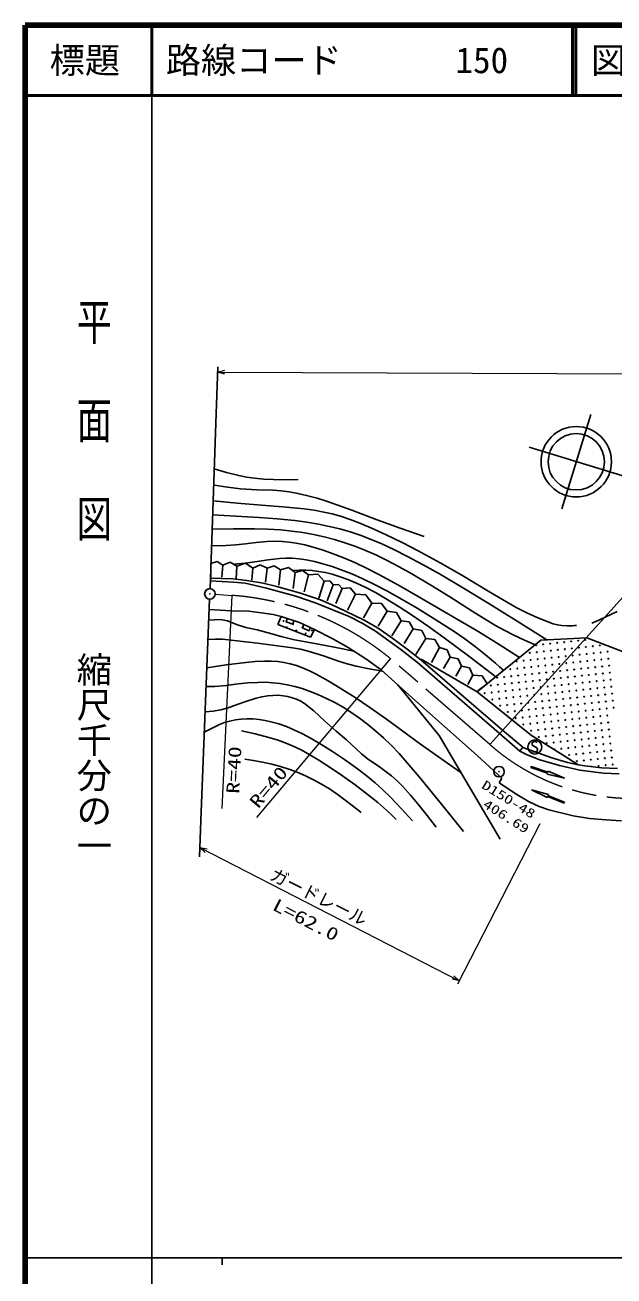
# Model space of a CAD drawing. Units: millimetres, scale not verified. Extents: x 40000 to 680000, y 20000 to 380000.
# Drawn here: x 40000 to 123659, y 202409 to 380000 of the extents above; entities that cross this region are included whole.
import ezdxf
from ezdxf.enums import TextEntityAlignment as Align

# ---------------------------------------------------------------- set-up
doc = ezdxf.new("R2010")
doc.units = ezdxf.units.MM
doc.header["$LTSCALE"] = 1000
doc.linetypes.add('CHAIN', pattern=[18.5, 12, -1.5, 3.5, -1.5])
for name, color, linetype, lineweight in [('M-BGD', 7, 'Continuous', 25), ('M-BGD-HTXT', 7, 'Continuous', 13), ('M-BMK', 2, 'CHAIN', 13), ('M-BMK-SRVR', 3, 'Continuous', 25), ('M-STR-STRC', 7, 'Continuous', 25), ('M-TTL', 2, 'Continuous', 140), ('M-TTL-BAND', 7, 'Continuous', 25), ('M-TTL-LINE', 7, 'Continuous', 50)]:
    doc.layers.add(name, color=color, linetype=linetype, lineweight=lineweight)
doc.layers.add('M-OTRS', color=7, linetype='Continuous')
doc.layers.add('M-TTL-TXT', color=7, linetype='Continuous')
doc.styles.add('@ＭＳ ゴシック', font='')
doc.styles.add('ＭＳ ゴシック', font='')
doc.styles.get('@ＭＳ ゴシック').set_extended_font_data('@MS Gothic')
doc.styles.get('ＭＳ ゴシック').set_extended_font_data('MS Gothic')

# ---------------------------------------------------------------- blocks, each defined once
blk = doc.blocks.new('BUHIN1')
at = {"color": 3, "linetype": 'Continuous', "lineweight": 25}
for radius in [746, 22.5]:
    blk.add_circle((0, 0), radius, dxfattribs=at)
blk = doc.blocks.new('BUHIN2')
at = {"color": 6, "linetype": 'Continuous', "lineweight": 25}
for radius in [746, 22.5]:
    blk.add_circle((0, 0), radius, dxfattribs=at)
blk = doc.blocks.new('BUHIN14')
at = {"color": 7, "linetype": 'Continuous', "lineweight": 25}
blk.add_lwpolyline([(-708, 107), (-749, 37), (-760, -45), (-749, -151), (-703, -299), (-632, -413), (-528, -496), (-403, -526), (-292, -497), (-222, -471), (-138, -403), (-106, -320), (36, 293), (104, 377), (212, 452), (329, 478), (431, 472), (537, 431), (626, 296), (693, 77), (708, -23), (693, -127), (645, -226), (555, -327)], dxfattribs=at)
blk.add_circle((0, 0), 995, dxfattribs=at)

msp = doc.modelspace()

# ---------------------------------------------------------------- linework, layer by layer
at = {"layer": 'M-BGD'}
for p, q in [((67109, 323493), (67389, 331476)), ((66283, 299992), (67109, 323493)), ((116248, 311310), (120353, 324695)), ((135510, 312726), (111608, 320055)), ((66408, 303536), (67303, 303846)), ((67303, 303846), (68089, 303316)), ((68089, 303316), (69135, 303743)), ((69135, 303743), (70104, 303163)), ((66408, 303536), (66372, 301619)), ((68089, 303316), (67971, 301619)), ((70104, 303163), (69986, 301378)), ((70104, 303163), (71308, 303601)), ((71308, 303601), (72381, 302900)), ((72381, 302900), (72198, 301181)), ((72381, 302900), (73383, 303387)), ((73383, 303387), (74374, 302878)), ((74374, 302878), (74176, 300925)), ((74374, 302878), (75381, 303245)), ((75381, 303245), (76279, 302659)), ((76279, 302659), (76059, 300465)), ((76279, 302659), (77424, 302999)), ((77424, 302999), (78382, 302287)), ((78382, 302287), (78066, 300006)), ((78382, 302287), (79406, 302580)), ((79406, 302580), (80256, 301936)), ((80256, 301936), (79643, 299546)), ((80256, 301936), (81608, 302051)), ((81608, 302051), (82512, 301039)), ((69599, 300912), (66321, 301077)), ((66335, 301476), (69518, 301366)), ((69518, 301366), (71518, 301136)), ((71258, 300746), (69599, 300912)), ((74300, 300055), (71258, 300746)), ((71518, 301136), (73819, 300764)), ((73819, 300764), (75747, 300304)), ((75747, 300304), (79115, 299360)), ((82512, 301039), (81723, 298648)), ((82512, 301039), (83275, 301099)), ((83782, 300524), (82906, 298232)), ((83275, 301099), (83782, 300524)), ((83782, 300524), (84545, 300584)), ((84545, 300584), (85052, 300009)), ((66227, 298493), (65032, 268296)), ((78488, 298907), (74300, 300055)), ((81364, 297912), (78488, 298907)), ((79115, 299360), (81963, 298392)), ((81963, 298392), (84341, 297369)), ((85052, 300009), (84132, 297882)), ((85052, 300009), (86207, 300080)), ((86957, 299199), (85818, 296918)), ((86207, 300080), (86957, 299199)), ((86957, 299199), (88421, 299126)), ((88421, 299126), (89241, 297911)), ((66170, 297043), (69295, 296847)), ((69295, 296847), (71783, 296792)), ((71783, 296792), (73912, 296515)), ((86065, 296018), (81364, 297912)), ((84341, 297369), (88102, 295572)), ((89241, 297911), (88088, 295845)), ((89241, 297911), (90615, 297900)), ((91431, 296794), (90147, 294663)), ((90615, 297900), (91431, 296794)), ((91431, 296794), (92778, 296592)), ((92778, 296592), (93424, 295393)), ((73912, 296515), (75267, 296294)), ((75267, 296294), (76401, 296018)), ((75912, 294884), (76401, 296018)), ((80530, 293087), (75912, 294884)), ((76401, 296018), (79009, 295161)), ((79009, 295161), (81138, 294193)), ((87890, 295078), (86065, 296018)), ((89770, 293972), (87890, 295078)), ((88102, 295572), (90157, 294363)), ((93424, 295393), (92088, 293283)), ((93424, 295393), (94557, 295262)), ((94557, 295262), (95132, 294276)), ((81138, 294193), (80530, 293087)), ((81138, 294193), (83710, 292866)), ((91677, 292571), (89770, 293972)), ((90157, 294363), (92230, 292926)), ((95132, 294276), (93862, 292188)), ((95132, 294276), (96371, 294033)), ((96371, 294033), (96920, 292896)), ((83710, 292866), (85922, 291621)), ((85922, 291621), (88401, 290018)), ((93392, 291354), (91677, 292571)), ((92230, 292926), (94277, 291377)), ((95742, 289502), (93392, 291354)), ((94277, 291377), (96203, 289893)), ((96920, 292896), (95504, 290634)), ((96920, 292896), (98223, 292754)), ((98891, 291626), (97716, 289517)), ((98223, 292754), (98891, 291626)), ((98891, 291626), (99979, 291321)), ((99979, 291321), (100387, 290268)), ((104245, 285339), (113270, 292655)), ((113270, 292655), (119797, 293005)), ((119797, 293005), (131406, 288537)), ((88401, 290018), (90585, 288442)), ((107355, 279460), (95742, 289502)), ((96360, 289922), (96177, 289913)), ((96203, 289893), (107816, 279911)), ((98899, 288433), (96360, 289922)), ((100387, 290268), (99446, 288641)), ((100387, 290268), (101515, 290038)), ((101515, 290038), (102008, 288998)), ((90585, 288442), (94512, 284930)), ((104245, 285339), (98899, 288433)), ((102008, 288998), (101198, 287546)), ((102008, 288998), (103136, 288741)), ((103136, 288741), (103607, 287684)), ((92936, 286339), (98837, 279149)), ((103607, 287684), (102906, 286385)), ((103607, 287684), (104932, 287596)), ((105656, 286482), (104351, 285531)), ((104932, 287596), (105656, 286482)), ((94512, 284930), (104217, 276303)), ((111962, 279115), (104245, 285339)), ((98837, 279149), (107496, 264409)), ((110286, 276916), (107355, 279460)), ((107816, 279911), (110728, 277469)), ((112772, 278603), (111962, 279115)), ((110728, 277469), (110286, 276916)), ((110718, 277456), (114836, 275962)), ((114672, 277430), (112772, 278603)), ((116605, 276240), (114672, 277430)), ((104217, 276303), (107728, 273096)), ((111320, 276384), (110298, 276931)), ((113120, 275681), (111320, 276384)), ((115933, 274865), (113120, 275681)), ((114836, 275962), (117058, 275315)), ((118587, 274984), (116605, 276240)), ((117058, 275315), (118628, 274977)), ((111859, 274613), (111907, 274755)), ((114224, 273805), (111859, 274613)), ((111907, 274755), (114273, 273947)), ((114176, 273663), (114224, 273805)), ((116614, 273068), (114176, 273663)), ((114273, 273947), (114321, 274089)), ((114321, 274089), (116614, 273068)), ((118802, 274218), (115933, 274865)), ((119496, 274819), (118587, 274984)), ((122166, 273768), (118802, 274218)), ((121861, 274551), (119496, 274819)), ((124141, 274469), (121861, 274551)), ((124389, 273712), (122166, 273768)), ((107728, 273096), (107341, 272405)), ((107341, 272405), (109857, 270773)), ((109857, 270773), (111599, 269723)), ((114175, 270324), (111928, 271442)), ((111928, 271442), (114339, 270743)), ((114230, 270464), (114175, 270324)), ((116559, 269555), (114230, 270464)), ((114339, 270743), (114284, 270603)), ((114284, 270603), (116613, 269695)), ((65032, 268296), (64778, 261899)), ((111599, 269723), (113037, 269059)), ((113037, 269059), (114420, 268589)), ((114420, 268589), (117857, 267732)), ((116613, 269695), (116559, 269555)), ((117857, 267732), (120180, 267345)), ((120180, 267345), (122503, 267179)), ((122503, 267179), (124705, 267013))]:
    msp.add_line(p, q, dxfattribs=at)
for points in [[(66880, 316990), (68612, 316488), (70355, 316046), (71469, 315823), (72596, 315659), (73930, 315537), (75280, 315474), (77046, 315455), (78821, 315474)], [(96709, 307385), (93282, 308570), (89866, 309814), (86438, 311113), (82986, 312357), (81508, 312821), (80002, 313231), (78762, 313514), (77510, 313737), (76380, 313878), (75235, 313960), (72927, 314028), (70614, 314156), (68768, 314381), (66928, 314666), (66868, 314676), (66799, 314687)], [(66721, 312451), (70142, 312107), (73576, 311821), (76614, 311591), (79651, 311301), (81059, 311111), (82465, 310861), (83650, 310588), (84821, 310256), (86205, 309794), (87580, 309270), (89445, 308483), (91285, 307642), (93584, 306516), (95864, 305333), (98969, 303652), (102043, 301920), (105876, 299584), (109746, 297297), (111265, 296553), (112827, 295856), (113914, 295394), (115028, 294986), (115624, 294830), (116238, 294732), (116990, 294696), (117751, 294721), (118033, 294738), (118325, 294758)], [(114117, 292700), (109902, 295359), (105662, 298003), (102273, 300067), (98852, 302080), (96562, 303374), (94236, 304620), (92465, 305505), (90668, 306336), (89146, 306975), (87592, 307562), (86170, 308039), (84720, 308461), (83224, 308828), (81706, 309139), (80009, 309420), (78303, 309643), (75796, 309885), (73272, 310069), (69962, 310280), (66651, 310480)], [(66580, 308442), (69596, 308498), (72609, 308494), (74467, 308435), (76320, 308316), (77881, 308159), (79446, 307940), (80964, 307668), (82480, 307335), (83954, 306950), (85420, 306505), (86856, 306005), (88271, 305448), (89830, 304766), (91364, 304029), (93158, 303092), (94932, 302098), (97645, 300490), (100330, 298830), (103525, 296792), (106751, 294806), (108078, 294071), (109442, 293384), (110947, 292687), (112474, 292010)], [(110229, 290190), (107367, 292040), (104472, 293840), (100173, 296374), (95846, 298874), (93061, 300462), (90236, 302004), (88598, 302848), (86935, 303637), (85377, 304314), (83785, 304941), (82357, 305440), (80908, 305884), (79731, 306190), (78532, 306439), (77533, 306589), (76520, 306680), (75454, 306709), (74386, 306678), (72840, 306551), (71300, 306364), (69931, 306199), (68560, 306094), (67535, 306080), (66498, 306098)], [(69630, 303446), (71300, 303609), (72966, 303831), (74559, 304087), (76164, 304283), (77049, 304326), (77934, 304308), (78930, 304223), (79922, 304078), (81124, 303831), (82312, 303527), (83616, 303130), (84909, 302673), (86405, 302074), (87887, 301415), (89646, 300564), (91388, 299655), (93568, 298458), (95718, 297209), (98340, 295580), (100939, 293895), (102485, 292843), (104004, 291738), (105426, 290606), (106819, 289419), (107407, 288905), (108000, 288383)], [(106875, 287471), (103237, 290267), (99554, 293021), (97319, 294625), (95042, 296184), (93146, 297415), (91218, 298594), (89777, 299417), (88308, 300188), (87087, 300764), (85838, 301288), (84752, 301684), (83646, 302022), (82681, 302259), (81698, 302438), (80786, 302542), (79869, 302586), (78940, 302586), (78008, 302564)], [(124108, 296740), (121603, 295567), (121073, 295336), (120534, 295102)], [(66109, 295512), (66939, 295580), (67759, 295586), (68257, 295533), (68746, 295419), (70046, 294919), (71365, 294477), (72959, 294119), (74546, 293702), (76406, 293189), (78279, 292735), (81708, 292121), (85137, 291446), (85937, 291271), (86736, 291095)], [(77230, 295745), (77074, 295270), (78024, 294958), (78180, 295433)], [(79619, 294884), (79412, 294428), (80322, 294015), (80529, 294470)], [(90790, 288258), (88900, 288592), (87014, 288986), (85769, 289312), (84536, 289697), (82394, 290433), (80241, 291110), (79120, 291383), (77976, 291599), (73019, 292229), (68060, 292813), (67036, 292799), (66000, 292746)], [(65841, 288736), (68595, 289152), (71373, 289511), (72699, 289640), (74028, 289708), (74965, 289701), (75901, 289634), (76783, 289506), (77665, 289317), (78553, 289065), (79430, 288752), (80411, 288327), (81376, 287843), (83083, 286877), (84774, 285852), (86897, 284515), (88992, 283126), (91338, 281464), (93661, 279744), (96176, 277894), (98733, 276088), (100321, 274992), (101922, 273897)], [(102267, 265511), (99148, 269399), (95989, 273275), (94583, 274945), (93127, 276581), (92057, 277701), (90938, 278785), (89834, 279767), (88690, 280706), (87515, 281591), (86296, 282435), (85169, 283144), (84003, 283806), (82827, 284407), (81615, 284958), (80508, 285402), (79379, 285789), (78311, 286097), (77219, 286349), (76204, 286522), (75183, 286634), (74119, 286687), (73050, 286681), (71663, 286601), (70269, 286460), (68612, 286248), (66955, 286096), (66346, 286087), (65736, 286094)], [(65593, 282483), (66718, 282611), (67827, 282797), (68731, 283031), (69630, 283326), (71210, 283907), (72813, 284432), (73631, 284631), (74470, 284772), (75208, 284837), (75963, 284842), (76650, 284788), (77328, 284673), (77962, 284507), (78574, 284285), (79155, 284005), (79706, 283673), (80382, 283182), (81034, 282633), (82598, 281163), (84202, 279739), (85647, 278523), (87060, 277254), (87810, 276554), (88607, 275893), (90348, 274685), (92061, 273422), (92875, 272682), (93655, 271891), (94744, 270690), (95786, 269451), (97103, 267789), (98390, 266103)], [(95036, 267024), (93489, 268728), (91899, 270389), (90835, 271414), (89728, 272396), (88390, 273492), (87014, 274542), (85361, 275727), (83673, 276863), (82170, 277816), (80632, 278719), (79415, 279367), (78171, 279961), (77127, 280398), (76048, 280784), (75102, 281053), (74130, 281267), (73247, 281403), (72347, 281480), (71513, 281493), (70680, 281445), (69882, 281341), (69086, 281176), (68345, 280963), (67616, 280690), (66670, 280242), (65740, 279734), (65609, 279660), (65479, 279586)], [(70769, 279782), (72711, 279351), (74641, 278860), (75805, 278507), (76956, 278094), (78093, 277616), (79208, 277082), (80476, 276400), (81729, 275659), (83355, 274611), (84958, 273506), (86892, 272115), (88788, 270676), (90104, 269608), (91381, 268494), (92062, 267863), (92735, 267221)], [(87737, 268208), (86059, 269525), (84339, 270798), (83238, 271543), (82095, 272242), (80971, 272858), (79819, 273421), (78660, 273921), (77479, 274365), (76269, 274754), (75042, 275085), (73743, 275372), (72424, 275602), (71832, 275688), (71230, 275771)]]:
    msp.add_lwpolyline(points, dxfattribs=at)
for centre, radius in [((118300, 318002), 5000), ((118300, 318002), 4000), ((76720, 295387), 49.7), ((78063, 294945), 49.7), ((77171, 294494), 49.7), ((78514, 294053), 49.7), ((79407, 294504), 49.7), ((79858, 293611), 49.7), ((80750, 294062), 49.7), ((112598, 291963), 49.7), ((113592, 292069), 49.7), ((114587, 292175), 49.7), ((115581, 292282), 49.7), ((115687, 291288), 49.7), ((116575, 292388), 49.7), ((116682, 291394), 49.7), ((117570, 292495), 49.7), ((117676, 291500), 49.7), ((118564, 292601), 49.7), ((118670, 291607), 49.7), ((119558, 292708), 49.7), ((119665, 291713), 49.7), ((120659, 291820), 49.7), ((121653, 291926), 49.7), ((109828, 289655), 49.7), ((110822, 289761), 49.7), ((111710, 290862), 49.7), ((111817, 289868), 49.7), ((112705, 290968), 49.7), ((112811, 289974), 49.7), ((113699, 291075), 49.7), ((113805, 290080), 49.7), ((114693, 291181), 49.7), ((114800, 290187), 49.7), ((115794, 290293), 49.7), ((116788, 290400), 49.7), ((117783, 290506), 49.7), ((117889, 289512), 49.7), ((118777, 290613), 49.7), ((118883, 289618), 49.7), ((119771, 290719), 49.7), ((119878, 289725), 49.7), ((120766, 290825), 49.7), ((120872, 289831), 49.7), ((121760, 290932), 49.7), ((121866, 289938), 49.7), ((122754, 291038), 49.7), ((122861, 290044), 49.7), ((108940, 288554), 49.7), ((109934, 288660), 49.7), ((110041, 287666), 49.7), ((110929, 288767), 49.7), ((111035, 287772), 49.7), ((111923, 288873), 49.7), ((112029, 287879), 49.7), ((112917, 288980), 49.7), ((113024, 287985), 49.7), ((113912, 289086), 49.7), ((114018, 288092), 49.7), ((114906, 289192), 49.7), ((115012, 288198), 49.7), ((115900, 289299), 49.7), ((116007, 288305), 49.7), ((116895, 289405), 49.7), ((117001, 288411), 49.7), ((117995, 288517), 49.7), ((118990, 288624), 49.7), ((119984, 288730), 49.7), ((120090, 287736), 49.7), ((120978, 288837), 49.7), ((121085, 287842), 49.7), ((121973, 288943), 49.7), ((122079, 287949), 49.7), ((122967, 289050), 49.7), ((123073, 288055), 49.7), ((106170, 286246), 49.7), ((107058, 287347), 49.7), ((107164, 286352), 49.7), ((108052, 287453), 49.7), ((108159, 286459), 49.7), ((109047, 287560), 49.7), ((109153, 286565), 49.7), ((110147, 286672), 49.7), ((111142, 286778), 49.7), ((112136, 286885), 49.7), ((112242, 285890), 49.7), ((113130, 286991), 49.7), ((113237, 285997), 49.7), ((114125, 287097), 49.7), ((114231, 286103), 49.7), ((115119, 287204), 49.7), ((115225, 286210), 49.7), ((116113, 287310), 49.7), ((116220, 286316), 49.7), ((117108, 287417), 49.7), ((117214, 286422), 49.7), ((118102, 287523), 49.7), ((118208, 286529), 49.7), ((119096, 287630), 49.7), ((119203, 286635), 49.7), ((120197, 286742), 49.7), ((121191, 286848), 49.7), ((122186, 286955), 49.7), ((122292, 285960), 49.7), ((123180, 287061), 49.7), ((123286, 286067), 49.7), ((105282, 285145), 49.7), ((106276, 285252), 49.7), ((106383, 284257), 49.7), ((107271, 285358), 49.7), ((107377, 284364), 49.7), ((108265, 285464), 49.7), ((108372, 284470), 49.7), ((109259, 285571), 49.7), ((109366, 284577), 49.7), ((110254, 285677), 49.7), ((110360, 284683), 49.7), ((111248, 285784), 49.7), ((111354, 284789), 49.7), ((112349, 284896), 49.7), ((113343, 285002), 49.7), ((114337, 285109), 49.7), ((114444, 284114), 49.7), ((115332, 285215), 49.7), ((115438, 284221), 49.7), ((116326, 285322), 49.7), ((116433, 284327), 49.7), ((117320, 285428), 49.7), ((117427, 284434), 49.7), ((118315, 285535), 49.7), ((118421, 284540), 49.7), ((119309, 285641), 49.7), ((119415, 284647), 49.7), ((120303, 285747), 49.7), ((120410, 284753), 49.7), ((121298, 285854), 49.7), ((121404, 284859), 49.7), ((122398, 284966), 49.7), ((123393, 285072), 49.7), ((107484, 283369), 49.7), ((108478, 283476), 49.7), ((108584, 282482), 49.7), ((109472, 283582), 49.7), ((109579, 282588), 49.7), ((110467, 283689), 49.7), ((110573, 282694), 49.7), ((111461, 283795), 49.7), ((111567, 282801), 49.7), ((112455, 283902), 49.7), ((112562, 282907), 49.7), ((113450, 284008), 49.7), ((113556, 283014), 49.7), ((114550, 283120), 49.7), ((115545, 283227), 49.7), ((116539, 283333), 49.7), ((116645, 282339), 49.7), ((117533, 283439), 49.7), ((117640, 282445), 49.7), ((118528, 283546), 49.7), ((118634, 282552), 49.7), ((119522, 283652), 49.7), ((119628, 282658), 49.7), ((120516, 283759), 49.7), ((120623, 282764), 49.7), ((121511, 283865), 49.7), ((121617, 282871), 49.7), ((122505, 283972), 49.7), ((122611, 282977), 49.7), ((123499, 284078), 49.7), ((123606, 283084), 49.7), ((109685, 281594), 49.7), ((110679, 281700), 49.7), ((110786, 280706), 49.7), ((111674, 281807), 49.7), ((111780, 280812), 49.7), ((112668, 281913), 49.7), ((112775, 280919), 49.7), ((113662, 282019), 49.7), ((113769, 281025), 49.7), ((114657, 282126), 49.7), ((114763, 281131), 49.7), ((115651, 282232), 49.7), ((115757, 281238), 49.7), ((116752, 281344), 49.7), ((117746, 281451), 49.7), ((118740, 281557), 49.7), ((118847, 280563), 49.7), ((119735, 281664), 49.7), ((119841, 280669), 49.7), ((120729, 281770), 49.7), ((120836, 280776), 49.7), ((121723, 281877), 49.7), ((121830, 280882), 49.7), ((122718, 281983), 49.7), ((122824, 280989), 49.7), ((111887, 279818), 49.7), ((112881, 279924), 49.7), ((112987, 278930), 49.7), ((113875, 280031), 49.7), ((113982, 279036), 49.7), ((114870, 280137), 49.7), ((114976, 279143), 49.7), ((115864, 280244), 49.7), ((115970, 279249), 49.7), ((116858, 280350), 49.7), ((116965, 279356), 49.7), ((117853, 280456), 49.7), ((117959, 279462), 49.7), ((118953, 279569), 49.7), ((119948, 279675), 49.7), ((120942, 279781), 49.7), ((121048, 278787), 49.7), ((121936, 279888), 49.7), ((122043, 278894), 49.7), ((122931, 279994), 49.7), ((123037, 279000), 49.7), ((114088, 278042), 49.7), ((115082, 278149), 49.7), ((116077, 278255), 49.7), ((116183, 277261), 49.7), ((117071, 278361), 49.7), ((117178, 277367), 49.7), ((118065, 278468), 49.7), ((118172, 277474), 49.7), ((119060, 278574), 49.7), ((119166, 277580), 49.7), ((120054, 278681), 49.7), ((120161, 277686), 49.7), ((121155, 277793), 49.7), ((122149, 277899), 49.7), ((123143, 278006), 49.7), ((123250, 277011), 49.7), ((117284, 276373), 49.7), ((118278, 276479), 49.7), ((118385, 275485), 49.7), ((119273, 276586), 49.7), ((119379, 275591), 49.7), ((120267, 276692), 49.7), ((120373, 275698), 49.7), ((121261, 276798), 49.7), ((121368, 275804), 49.7), ((122256, 276905), 49.7), ((122362, 275911), 49.7), ((123356, 276017), 49.7), ((121474, 274810), 49.7), ((122468, 274916), 49.7), ((123463, 275023), 49.7)]:
    msp.add_circle(centre, radius, dxfattribs=at)
for centre, start, end in [((105176, 286140), 265.26998, 352.79261), ((115189, 277154), 280.94538, 195.83962), ((120480, 274703), 358.4254, 168.65444)]:
    msp.add_arc(centre, 49.7, start, end, dxfattribs=at)
at = {"layer": 'M-BGD-HTXT'}
for p, q in [((67363, 330731), (239507, 330045)), ((106000, 277883), (126305, 300311)), ((69378, 299030), (67936, 268797)), ((72934, 267485), (91919, 290043)), ((113103, 266594), (101412, 243816)), ((64831, 263232), (101675, 244329))]:
    msp.add_line(p, q, dxfattribs=at)
for points in [[(68362, 330439), (67363, 330731), (68364, 331012)], [(65590, 262520), (64831, 263232), (65851, 263029)], [(100917, 245042), (101675, 244329), (100655, 244532)]]:
    msp.add_lwpolyline(points, dxfattribs=at)
at = {"layer": 'M-BMK'}
for p, q in [((67005, 299192), (69378, 299030)), ((106000, 277883), (91919, 290043))]:
    msp.add_line(p, q, dxfattribs=at)
for centre, radius, start, end in [((66414, 258836), 40303, 50.74228, 85.78369), ((126260, 300825), 30606, 228.55261, 286.03925)]:
    msp.add_arc(centre, radius, start, end, dxfattribs=at)
at = {"layer": 'M-TTL'}
for p, q in [((40000, 380000), (40000, 20000)), ((680000, 380000), (40000, 380000))]:
    msp.add_line(p, q, dxfattribs=at)
at = {"layer": 'M-TTL-BAND'}
for p, q in [((58000, 370000), (58000, 20000)), ((40000, 205000), (579000, 205000)), ((68000, 205000), (68000, 204000))]:
    msp.add_line(p, q, dxfattribs=at)
at = {"layer": 'M-TTL-LINE'}
for p, q in [((58000, 380000), (58000, 370000)), ((117750, 380000), (117750, 370000)), ((118250, 380000), (118250, 370000)), ((40000, 370000), (680000, 370000))]:
    msp.add_line(p, q, dxfattribs=at)

# ---------------------------------------------------------------- block references
at = {"layer": 'M-BMK-SRVR', "rotation": 252.95278}
msp.add_blockref('BUHIN1', (107331, 273997), dxfattribs=at)
at = {"layer": 'M-OTRS', "rotation": 252.95278}
msp.add_blockref('BUHIN2', (66257, 299243), dxfattribs=at)
at = {"layer": 'M-STR-STRC', "rotation": 252.95278}
msp.add_blockref('BUHIN14', (112421, 277504), dxfattribs=at)

# ---------------------------------------------------------------- texts
at = {"layer": 'M-BGD-HTXT', "style": 'ＭＳ ゴシック', "width": 1.35}
for s, height, rotation, p in [('R=40', 1833, 87.2, (70970, 270807)), ('R=40', 1833, 49.8, (73538, 268310)), ('D150-48', 1320, 328.5, (104532, 271390)), ('406.69', 1320, 327.8, (104718, 268701)), ('L=62.0', 1833, 332.9, (74743, 253968))]:
    msp.add_text(s, height=height, rotation=rotation, dxfattribs=at).set_placement(p, align=Align.BOTTOM_LEFT)
at = {"layer": 'M-BGD-HTXT', "style": 'ＭＳ ゴシック'}
msp.add_text('ガードレール', height=1833, rotation=333.4, dxfattribs=at).set_placement((74368, 258277), align=Align.BOTTOM_LEFT)
at = {"layer": 'M-TTL-BAND', "style": '@ＭＳ ゴシック', "width": 1.4}
msp.add_text('平  面  図', height=3666, rotation=270, dxfattribs=at).set_placement((49777, 306475), align=Align.MIDDLE_RIGHT)
at = {"layer": 'M-TTL-BAND', "style": '@ＭＳ ゴシック'}
msp.add_text('縮尺千分の一', height=3666, rotation=270, dxfattribs=at).set_placement((49777, 261030), align=Align.MIDDLE_RIGHT)
at = {"layer": 'M-TTL-TXT', "style": 'ＭＳ ゴシック'}
msp.add_text('標題', height=3666, dxfattribs=at).set_placement((48500, 375000), align=Align.MIDDLE_CENTER)
for s, p in [('路線コード', (60000, 375000)), ('150', (101142, 375000)), ('図面コード', (120380, 375000))]:
    msp.add_text(s, height=3666, dxfattribs=at).set_placement(p, align=Align.MIDDLE_LEFT)

doc.saveas('drawing.dxf')
